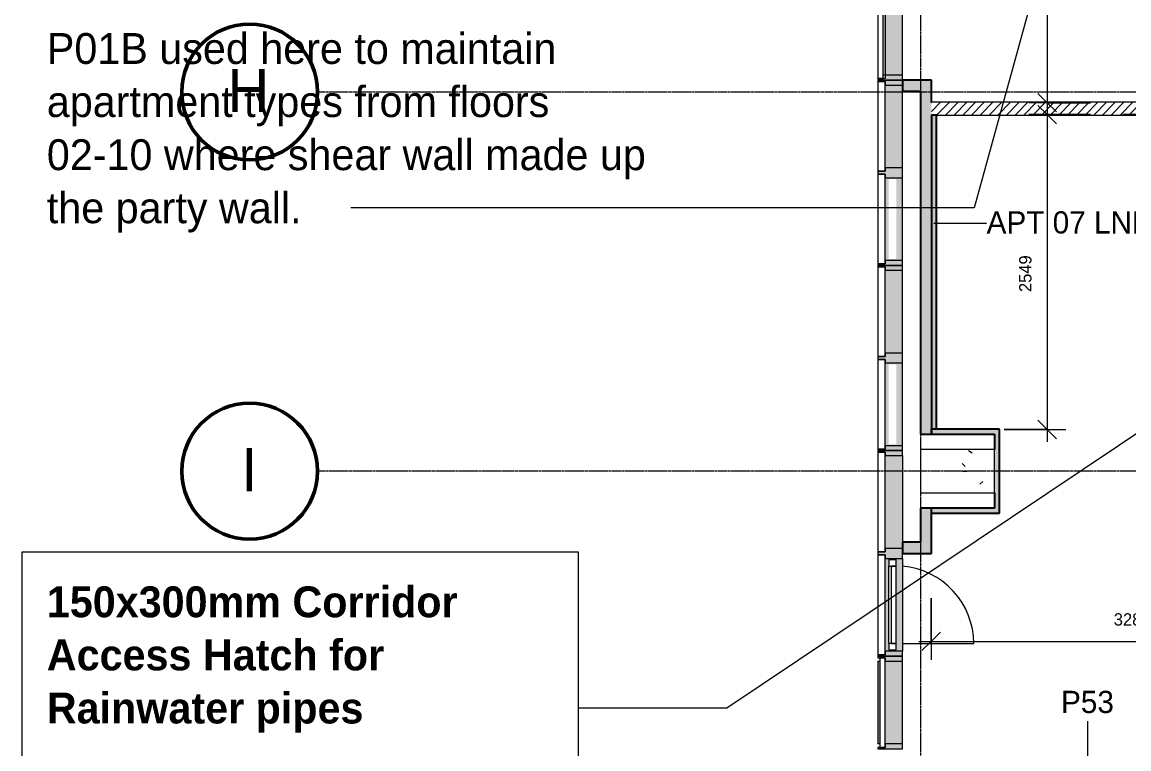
# Model space of a CAD drawing. Header units: millimetres. Extents: x 137829 to 196765, y -3018 to 487290.
# Drawn here: x 137829 to 146790, y 448047 to 453931 of the extents above; entities that cross this region are included whole.
import ezdxf

# ---------------------------------------------------------------- set-up
doc = ezdxf.new("R2010")
doc.units = ezdxf.units.MM
doc.linetypes.add('GridLine', pattern=[21, 12, -3, 3, -3])
for name, color, linetype, lineweight in [('A-ANNO-DIMS', 211, 'Continuous', 5), ('A-ANNO-DIMS-100', 211, 'Continuous', 5), ('A-GLAZ-CURT', 52, 'Continuous', 15), ('A-GLAZ-CWMG', 51, 'Continuous', 15), ('A-WALL-IDEN', 211, 'Continuous', 15), ('A-WALL-PATT', 111, 'Continuous', 15), ('G-ANNO-TEXT', 231, 'Continuous', 5), ('I-WALL', 2, 'Continuous', 15), ('S-COLS', 52, 'Continuous', 15), ('S-GRID', 1, 'Continuous', 5), ('S-GRID-IDEN', 1, 'Continuous', 50)]:
    doc.layers.add(name, color=color, linetype=linetype, lineweight=lineweight)
doc.styles.add('Akkurat-Light', font='Akkurat-Light.ttf', dxfattribs={"height": 250})
doc.styles.add('Akkurat-Light_1', font='Akkurat-Light.ttf', dxfattribs={"height": 350})
doc.styles.add('Akkurat-Light_2', font='Akkurat-Light.ttf', dxfattribs={"height": 180})
doc.styles.add('Akkurat-Light_3', font='Akkurat-Light.ttf', dxfattribs={"height": 100})
doc.styles.add('Akkurat-Light_B', font='', dxfattribs={"height": 250})
doc.styles.get('Akkurat-Light_B').set_extended_font_data('Akkurat-Light', bold=True)
doc.dimstyles.new('Diagonal_Cont_AkkuratLight_1_0mm', dxfattribs={"dimscale": 304.8, "dimtxt": 101.480158, "dimasz": 0.492126, "dimexe": 0.492126, "dimexo": 0.0625, "dimgap": 0.328084, "dimtad": 1, "dimdec": 0, "dimzin": 0, "dimdsep": 46, "dimtxsty": 'Akkurat-Light_3', "dimblk1": 'OBLIQUE', "dimblk2": 'OBLIQUE', "dimsah": 1, "dimcen": 0.09, "dimdle": 0.328084, "dimazin": 0, "dimtfac": 1, "dimtdec": 4, "dimtix": 1, "dimtmove": 0, "dimatfit": 3, "dimfxl": 1, "dimtvp": 1, "dimtolj": 1, "dimtzin": 0, "dimarcsym": 0})

# ---------------------------------------------------------------- blocks, each defined once
blk = doc.blocks.new('Concrete Rectangular - 600 x 350mm-V4-12-30 - Typical Floor_Partition Types')
at = {"layer": 'S-COLS', "lineweight": 5}
h = blk.add_hatch(dxfattribs=at)
h.set_pattern_fill('FP_9', color=256, style=0, pattern_type=2)
h.set_pattern_definition([(50, (-145402.25, -450295.2), (728.7365, -63.7558), [76.2, -838.2]), (355, (-145402.25, -450295.2), (-140.9716, 764.2276), [60.96, -670.56]), (100.451, (-145341.5, -450300.5), (587.77, 700.4668), [64.76, -712.36]), (46.184, (-145402.25, -450092), (1084.3162, -168.171), [114.3, -1257.3]), (96.636, (-145311.9, -450106), (949.61, 989.7098), [97.14, -1068.54]), (351.184, (-145402.2, -450092), (949.6206, 989.7012), [91.44, -1005.84]), (21, (-145300.65, -450142.8), (606.4579, -409.0606), [76.2, -838.2]), (326, (-145300.65, -450142.8), (247.2083, 736.7529), [60.96, -670.56]), (71.451, (-145250.1, -450176.9), (853.6683, 327.6855), [64.76, -712.36]), (37.5, (-145402.25, -450295.2), (12.3547, 338.22012), [33.528, -628.904, 33.528, -1320.292]), (37.5, (-145402.25, -450295.2), (12.3547, 338.22012), [-695.96, -647.192, 33.528, -639.572]), (7.5, (-145402.25, -450295.2), (267.27887, 400.72213), [33.528, -354.584, 33.528, -870.204]), (7.5, (-145402.25, -450295.2), (267.27887, 400.72213), [-421.64, -613.664, 33.528, -223.012]), (327.5, (-145628.82, -450295.2), (542.36333, -22.91534), [33.528, -220.472, 33.528, -1810.512]), (327.5, (-145628.82, -450295.2), (542.36333, -22.91534), [-287.528, -758.952, 33.528, -1018.032]), (317.5, (-145730.4, -450295.2), (592.51696, 101.7071), [33.528, -296.672, 33.528, -1239.52]), (317.5, (-145730.4, -450295.2), (592.51696, 101.7071), [-363.728, -492.76, 33.528, -713.232])])
h.paths.add_polyline_path([(300, -175), (300, 175), (-300, 175), (-300, -175)], flags=0)
at = {"layer": 'S-COLS'}
for p, q in [((300, 175), (-300, 175)), ((-300, 175), (-300, -175)), ((300, -175), (300, 175)), ((-300, -175), (300, -175))]:
    blk.add_line(p, q, dxfattribs=at)
blk = doc.blocks.new('System Panel - FCH_CWP_01_GlazedPanel-1174460-12-30 - Typical Floor_Partition Types')
at = {"layer": 'A-GLAZ-CURT', "lineweight": 20}
for p, q in [((363, 30.5), (-363, 30.5)), ((-363, 30.5), (-363, -13.5)), ((363, -13.5), (363, 30.5)), ((-363, -13.5), (363, -13.5))]:
    blk.add_line(p, q, dxfattribs=at)
blk = doc.blocks.new('Rectangular Mullion - FCH_CM_40x200mm_Capless - Half Mullion Unitised-1159174-12-30 - Typical Floor_Partition Types')
at = {"layer": 'A-GLAZ-CWMG'}
blk.add_hatch(color=256, dxfattribs=at).paths.add_polyline_path([(0, -30.5), (0, 169.5), (-40, 169.5), (-40, 30.5), (-12, 30.5), (-12, -30.5)], flags=0)
at = {"layer": 'A-GLAZ-CWMG', "lineweight": 20}
for p, q in [((-40, 169.5), (-40, 30.5)), ((0, 169.5), (-40, 169.5)), ((0, -30.5), (0, 169.5)), ((-40, 30.5), (-12, 30.5)), ((-12, 30.5), (-12, -30.5)), ((-12, -30.5), (0, -30.5))]:
    blk.add_line(p, q, dxfattribs=at)
blk = doc.blocks.new('Rectangular Mullion - FCH_CM_40x200mm_Capless - Half Mullion Unitised-V11-12-30 - Typical Floor_Partition Types')
at = {"layer": 'A-GLAZ-CWMG'}
for points in [[(149826.9, 446830.8), (149826.9, 446969.8), (149156.9, 446969.8), (149156.9, 446830.8)], [(149156.9, 446813.8), (149826.9, 446813.8), (149826.9, 446830.8), (149156.9, 446830.8)]]:
    blk.add_hatch(color=256, dxfattribs=at).paths.add_polyline_path(points, flags=0)
for p, q in [((149826.9, 446969.8), (149156.9, 446969.8)), ((149156.9, 446813.8), (149156.9, 446830.8)), ((149156.9, 446830.8), (149826.9, 446830.8)), ((149826.9, 446830.8), (149826.9, 446813.8))]:
    blk.add_line(p, q, dxfattribs=at)
blk = doc.blocks.new('System Panel - FCH_CWP_05_Ceramic Backed-1174459-12-30 - Typical Floor_Partition Types')
at = {"layer": 'A-GLAZ-CURT', "lineweight": 20}
for p, q in [((363, 30.5), (-363, 30.5)), ((-363, 30.5), (-363, -30.5)), ((363, -30.5), (363, 30.5)), ((-363, -30.5), (363, -30.5))]:
    blk.add_line(p, q, dxfattribs=at)
blk = doc.blocks.new('Rectangular Mullion - FCH_CM_40x200mm_Capless - Half Mullion Right Unitised-1159175-12-30 - Typical Floor_Partition Types')
at = {"layer": 'A-GLAZ-CWMG'}
blk.add_hatch(color=256, dxfattribs=at).paths.add_polyline_path([(-12, -30.5), (-12, 30.5), (-40, 30.5), (-40, 169.5), (0, 169.5), (0, -30.5)], flags=0)
at = {"layer": 'A-GLAZ-CWMG', "lineweight": 20}
for p, q in [((-40, 30.5), (-40, 169.5)), ((-40, 169.5), (0, 169.5)), ((0, 169.5), (0, -30.5)), ((-12, 30.5), (-40, 30.5)), ((-12, -30.5), (-12, 30.5)), ((0, -30.5), (-12, -30.5))]:
    blk.add_line(p, q, dxfattribs=at)
blk = doc.blocks.new('Rectangular Mullion - FCH_CM_40x200mm_Capless - Half Mullion Unitised-V10-12-30 - Typical Floor_Partition Types')
at = {"layer": 'A-GLAZ-CWMG'}
h = blk.add_hatch(color=256, dxfattribs=at)
h.paths.add_polyline_path([(150564.9, 446830.8), (150576.9, 446830.8), (150576.9, 446969.8), (149906.9, 446969.8), (149906.9, 446830.8), (150514.9, 446830.8)], flags=0)
h.paths.add_polyline_path([(150254.1, 446858.8), (149918.9, 446858.8), (149918.9, 446918.8), (150564.9, 446918.8), (150564.9, 446858.8), (150514.9, 446858.8)], flags=0)
blk.add_line((150576.9, 446969.8), (149906.9, 446969.8), dxfattribs=at)
blk = doc.blocks.new('System Panel - FCH_CWP_05_Ceramic Backed-1195052-12-30 - Typical Floor_Partition Types')
at = {"layer": 'A-GLAZ-CURT', "lineweight": 20}
for p, q in [((363, 30.5), (-363, 30.5)), ((-363, 30.5), (-363, -30.5)), ((363, -30.5), (363, 30.5)), ((-363, -30.5), (363, -30.5))]:
    blk.add_line(p, q, dxfattribs=at)
blk = doc.blocks.new('Rectangular Mullion - FCH_CM_40x200mm_Capless - Half Mullion Unitised-V9-12-30 - Typical Floor_Partition Types')
at = {"layer": 'A-GLAZ-CWMG'}
blk.add_hatch(color=256, dxfattribs=at).paths.add_polyline_path([(148326.9, 446830.9), (148326.9, 446969.9), (147656.9, 446969.9), (147656.9, 446830.9), (147706.9, 446830.9)], flags=0)
blk.add_line((148326.9, 446969.9), (147706.9, 446969.9), dxfattribs=at)
blk = doc.blocks.new('Rectangular Mullion - FCH_CM_80x200mm_Capless-1002401-12-30 - Typical Floor_Partition Types')
at = {"layer": 'A-GLAZ-CWMG'}
blk.add_hatch(color=256, dxfattribs=at).paths.add_polyline_path([(12, -30.5), (-12, -30.5), (-12, 30.5), (-40, 30.5), (-40, 169.5), (40, 169.5), (40, 30.5), (12, 30.5)], flags=0)
at = {"layer": 'A-GLAZ-CWMG', "lineweight": 20}
for p, q in [((-40, 30.5), (-40, 169.5)), ((-40, 169.5), (40, 169.5)), ((40, 169.5), (40, 30.5)), ((-12, 30.5), (-40, 30.5)), ((-12, -30.5), (-12, 30.5)), ((40, 30.5), (12, 30.5)), ((12, 30.5), (12, -30.5)), ((12, -30.5), (-12, -30.5))]:
    blk.add_line(p, q, dxfattribs=at)
blk = doc.blocks.new('Rectangular Mullion - FCH_CM_40x200mm_Capless - Half Mullion Unitised-V36-12-30 - Typical Floor_Partition Types')
at = {"layer": 'A-GLAZ-CWMG'}
blk.add_hatch(color=256, dxfattribs=at).paths.add_polyline_path([(144957.2, 451251.5), (144957.2, 451921.5), (144818.2, 451921.5), (144818.2, 451251.5)], flags=0)
blk.add_line((144957.2, 451251.5), (144957.2, 451921.5), dxfattribs=at)
blk = doc.blocks.new('System Panel - FCH_CWP_05_Ceramic Backed-1194935-12-30 - Typical Floor_Partition Types')
at = {"layer": 'A-GLAZ-CURT', "lineweight": 20}
for p, q in [((404.3, 30.5), (-404.3, 30.5)), ((-404.3, 30.5), (-404.3, -30.5)), ((404.3, -30.5), (404.3, 30.5)), ((-404.3, -30.5), (404.3, -30.5))]:
    blk.add_line(p, q, dxfattribs=at)
blk = doc.blocks.new('Rectangular Mullion - FCH_CM_40x200mm_Capless - Half Mullion Unitised-1182543-12-30 - Typical Floor_Partition Types')
at = {"layer": 'A-GLAZ-CWMG'}
blk.add_hatch(color=256, dxfattribs=at).paths.add_polyline_path([(-12, 30.5), (-12, -30.5), (-40, -30.5), (-40, -169.5), (0, -169.5), (0, 30.5)], flags=0)
at = {"layer": 'A-GLAZ-CWMG', "lineweight": 20}
for p, q in [((0, 30.5), (-12, 30.5)), ((-12, 30.5), (-12, -30.5)), ((0, -169.5), (0, 30.5)), ((-12, -30.5), (-40, -30.5)), ((-40, -30.5), (-40, -169.5)), ((-40, -169.5), (0, -169.5))]:
    blk.add_line(p, q, dxfattribs=at)
blk = doc.blocks.new('Rectangular Mullion - FCH_CM_40x200mm_Capless - Half Mullion Right Unitised-1182544-12-30 - Typical Floor_Partition Types')
at = {"layer": 'A-GLAZ-CWMG'}
blk.add_hatch(color=256, dxfattribs=at).paths.add_polyline_path([(0, 30.5), (0, -169.5), (-40, -169.5), (-40, -30.5), (-12, -30.5), (-12, 30.5)], flags=0)
at = {"layer": 'A-GLAZ-CWMG', "lineweight": 20}
for p, q in [((-12, -30.5), (-12, 30.5)), ((-12, 30.5), (0, 30.5)), ((0, 30.5), (0, -169.5)), ((-40, -169.5), (-40, -30.5)), ((-40, -30.5), (-12, -30.5)), ((0, -169.5), (-40, -169.5))]:
    blk.add_line(p, q, dxfattribs=at)
blk = doc.blocks.new('Rectangular Mullion - FCH_CM_40x200mm_Capless - Half Mullion Unitised-V37-12-30 - Typical Floor_Partition Types')
at = {"layer": 'A-GLAZ-CWMG'}
blk.add_hatch(color=256, dxfattribs=at).paths.add_polyline_path([(144957.2, 449669), (144957.2, 450421.5), (144818.2, 450421.5), (144818.2, 449669)], flags=0)
blk.add_line((144957.2, 450421.5), (144957.2, 449719), dxfattribs=at)
blk = doc.blocks.new('FCH_CWP_Perforated W_D Tower - FCH_CWP_03_Perforated W_D-2412112-12-30 - Typical Floor_Partition Types')
at = {"layer": 'A-GLAZ-CURT', "lineweight": 20}
for p, q in [((404.3, 30.5), (-404.3, 30.5)), ((-404.3, 30.5), (-404.3, -30.5)), ((404.3, -30.5), (404.3, 30.5)), ((-404.3, -30.5), (404.3, -30.5)), ((-314.3, -58.5), (-364.3, -58.5)), ((-364.3, -58.5), (-364.3, -118.5)), ((-314.3, -118.5), (-314.3, -58.5)), ((314.3, -78.5), (-314.3, -78.5)), ((-314.3, -78.5), (-314.3, -118.5)), ((364.3, -58.5), (314.3, -58.5)), ((314.3, -58.5), (314.3, -118.5)), ((314.3, -118.5), (314.3, -78.5)), ((364.3, -118.5), (364.3, -58.5)), ((-364.3, -118.5), (-314.3, -118.5)), ((-314.3, -118.5), (314.3, -118.5)), ((-314.3, -169.5), (-314.3, -747)), ((314.3, -118.5), (364.3, -118.5))]:
    blk.add_line(p, q, dxfattribs=at)
at = {"layer": 'A-GLAZ-CURT'}
blk.add_line((-314.3, -58.5), (314.3, -58.5), dxfattribs=at)
at = {"layer": 'A-GLAZ-CURT', "lineweight": 20}
blk.add_arc((-314.3, -118.5), 628.5, 270, 355.33153, dxfattribs=at)
blk = doc.blocks.new('Rectangular Mullion - FCH_CM_40x200mm_Capless - Half Mullion Unitised-V8-12-30 - Typical Floor_Partition Types')
at = {"layer": 'A-GLAZ-CWMG'}
h = blk.add_hatch(color=256, dxfattribs=at)
h.paths.add_polyline_path([(146824.4, 446830.9), (147576.9, 446830.9), (147576.9, 446969.9), (146824.4, 446969.9), (146824.4, 446858.9)], flags=0)
h.paths.add_polyline_path([(146886.4, 446858.9), (146836.4, 446858.9), (146836.4, 446918.9), (147564.9, 446918.9), (147564.9, 446858.9), (147514.9, 446858.9)], flags=0)
blk.add_line((146824.4, 446969.9), (147576.9, 446969.9), dxfattribs=at)
blk = doc.blocks.new('Rectangular Mullion - FCH_CM_80x200mm_Capless-1182541-12-30 - Typical Floor_Partition Types')
at = {"layer": 'A-GLAZ-CWMG'}
blk.add_hatch(color=256, dxfattribs=at).paths.add_polyline_path([(12, 30.5), (12, -30.5), (40, -30.5), (40, -169.5), (-40, -169.5), (-40, -30.5), (-12, -30.5), (-12, 30.5)], flags=0)
at = {"layer": 'A-GLAZ-CWMG', "lineweight": 20}
for p, q in [((-12, -30.5), (-12, 30.5)), ((-12, 30.5), (12, 30.5)), ((12, 30.5), (12, -30.5)), ((-40, -169.5), (-40, -30.5)), ((-40, -30.5), (-12, -30.5)), ((12, -30.5), (40, -30.5)), ((40, -30.5), (40, -169.5)), ((40, -169.5), (-40, -169.5))]:
    blk.add_line(p, q, dxfattribs=at)
blk = doc.blocks.new('System Panel - FCH_CWP_01_GlazedPanel-1195096-12-30 - Typical Floor_Partition Types')
at = {"layer": 'A-GLAZ-CURT', "lineweight": 20}
for p, q in [((363, 30.5), (-363, 30.5)), ((-363, 30.5), (-363, -13.5)), ((363, -13.5), (363, 30.5)), ((-363, -13.5), (363, -13.5))]:
    blk.add_line(p, q, dxfattribs=at)
blk = doc.blocks.new('Rectangular Mullion - FCH_CM_40x200mm_Capless - Half Mullion Unitised-V38-12-30 - Typical Floor_Partition Types')
at = {"layer": 'A-GLAZ-CWMG'}
for points in [[(144774.2, 448086.5), (144774.2, 448756.5), (144757.2, 448756.5), (144757.2, 448086.5)], [(144957.2, 448086.5), (144957.2, 448756.5), (144818.2, 448756.5), (144818.2, 448086.5)]]:
    blk.add_hatch(color=256, dxfattribs=at).paths.add_polyline_path(points, flags=0)
for p, q in [((144757.2, 448756.5), (144774.2, 448756.5)), ((144757.2, 448756.5), (144757.2, 448086.5)), ((144957.2, 448086.5), (144957.2, 448756.5)), ((144774.2, 448086.5), (144757.2, 448086.5))]:
    blk.add_line(p, q, dxfattribs=at)
blk = doc.blocks.new('Grid - 5_5mm-316140-12-30 - Typical Floor_Partition Types')
at = {"layer": 'S-GRID-IDEN'}
blk.add_circle((0, 0), 5.5, dxfattribs=at)
blk = doc.blocks.new('DIMBLOCK84-12-30 - Typical Floor_Partition Types')
at = {"layer": 'A-ANNO-DIMS-100', "lineweight": 18}
for p, q in [((146129.5, 456288.2), (146054.5, 456363.2)), ((146129.5, 456288.2), (146204.5, 456213.2)), ((146129.5, 453278.7), (146054.5, 453353.7)), ((146129.5, 453278.7), (146204.5, 453203.7))]:
    blk.add_line(p, q, dxfattribs=at)
at = {"layer": 'A-ANNO-DIMS-100'}
for p, q in [((146129.5, 456388.2), (146129.5, 453178.7)), ((146479.5, 456288.2), (145979.5, 456288.2)), ((146129.5, 456288.2), (146479.5, 456288.2)), ((146479.5, 453278.7), (145979.5, 453278.7)), ((146129.5, 453278.7), (146479.5, 453278.7))]:
    blk.add_line(p, q, dxfattribs=at)
at = {"layer": 'A-ANNO-DIMS-100', "color": 0, "insert": (145901.9, 454621.8), "char_height": 100, "width": 388.033, "attachment_point": 1, "rotation": 90, "line_spacing_factor": 1.032002, "style": 'Akkurat-Light_3'}
blk.add_mtext('3009', dxfattribs=at)
blk = doc.blocks.new('_Oblique')
at = {"color": 0, "linetype": 'ByBlock', "lineweight": -2}
blk.add_line((-0.5, -0.5), (0.5, 0.5), dxfattribs=at)
blk = doc.blocks.new('DIMBLOCK91-12-30 - Typical Floor_Partition Types')
at = {"layer": 'A-ANNO-DIMS-100'}
for p, q in [((145189.2, 449267), (145189.2, 448767)), ((145189.2, 448917), (145189.2, 449267)), ((148470.5, 449267), (148470.5, 448767)), ((148470.5, 448917), (148470.5, 449267)), ((145089.2, 448917), (148570.5, 448917))]:
    blk.add_line(p, q, dxfattribs=at)
at = {"layer": 'A-ANNO-DIMS-100', "lineweight": 18}
for p, q in [((145189.2, 448917), (145264.2, 448992)), ((148470.5, 448917), (148545.5, 448992)), ((145189.2, 448917), (145114.2, 448842)), ((148470.5, 448917), (148395.5, 448842))]:
    blk.add_line(p, q, dxfattribs=at)
at = {"layer": 'A-ANNO-DIMS-100', "color": 0, "insert": (146668.2, 449144.6), "char_height": 100, "width": 388.033, "attachment_point": 1, "line_spacing_factor": 1.032002, "style": 'Akkurat-Light_3'}
blk.add_mtext('3281', dxfattribs=at)
blk = doc.blocks.new('DIMBLOCK92-12-30 - Typical Floor_Partition Types')
at = {"layer": 'A-ANNO-DIMS-100'}
for p, q in [((146129.5, 453281.7), (146129.5, 450532.3)), ((146479.5, 453181.7), (145979.5, 453181.7)), ((146129.5, 453181.7), (146479.5, 453181.7)), ((145779.5, 450632.3), (146279.5, 450632.3)), ((146129.5, 450632.3), (145779.5, 450632.3))]:
    blk.add_line(p, q, dxfattribs=at)
at = {"layer": 'A-ANNO-DIMS-100', "lineweight": 18}
for p, q in [((146129.5, 453181.7), (146054.5, 453256.7)), ((146129.5, 453181.7), (146204.5, 453106.7)), ((146129.5, 450632.3), (146054.5, 450707.3)), ((146129.5, 450632.3), (146204.5, 450557.3))]:
    blk.add_line(p, q, dxfattribs=at)
at = {"layer": 'A-ANNO-DIMS-100', "color": 0, "insert": (145901.9, 451745.3), "char_height": 100, "width": 388.033, "attachment_point": 1, "rotation": 90, "line_spacing_factor": 1.032002, "style": 'Akkurat-Light_3'}
blk.add_mtext('2549', dxfattribs=at)
blk = doc.blocks.new('DIMBLOCK264-12-30 - Typical Floor_Partition Types')
at = {"layer": 'A-ANNO-DIMS-100'}
for p, q in [((147090.3, 447652.3), (147090.3, 453281.7)), ((146740.3, 453181.7), (147240.3, 453181.7)), ((147090.3, 453181.7), (146740.3, 453181.7)), ((147440.3, 447752.3), (146940.3, 447752.3)), ((147090.3, 447752.3), (147440.3, 447752.3))]:
    blk.add_line(p, q, dxfattribs=at)
at = {"layer": 'A-ANNO-DIMS-100', "lineweight": 18}
for p, q in [((147090.3, 453181.7), (147015.3, 453256.7)), ((147090.3, 453181.7), (147165.3, 453106.7)), ((147090.3, 447752.3), (147015.3, 447827.3)), ((147090.3, 447752.3), (147165.3, 447677.3))]:
    blk.add_line(p, q, dxfattribs=at)
at = {"layer": 'A-ANNO-DIMS-100', "color": 0, "insert": (146862.8, 450305.3), "char_height": 100, "width": 388.033, "attachment_point": 1, "rotation": 90, "line_spacing_factor": 1.032002, "style": 'Akkurat-Light_3'}
blk.add_mtext('5429', dxfattribs=at)

msp = doc.modelspace()

# ---------------------------------------------------------------- hatches: boundary and pattern name
at = {"layer": 'A-WALL-PATT'}
for color, points in [(4, [(145102.2, 453371.5), (145192.2, 453371.5), (145192.2, 453461.5), (144957.2, 453461.5), (144957.2, 453371.5)]), (4, [(145192.2, 450594.8), (145192.2, 453371.5), (145102.2, 453371.5), (145102.2, 450594.8)]), (5, [(145232.7, 450635.3), (145232.7, 453178.7), (145192.2, 453178.7), (145192.2, 450635.3)]), (1, [(145702.2, 450594.8), (145702.2, 450635.3), (145192.2, 450635.3), (145192.2, 450594.8)]), (1, [(145742.7, 449994.8), (145742.7, 450635.3), (145702.2, 450635.3), (145702.2, 449994.8)]), (4, [(145192.2, 449719), (145192.2, 449994.8), (145102.2, 449994.8), (145102.2, 449719)]), (1, [(145192.2, 449954.3), (145742.7, 449954.3), (145742.7, 449994.8), (145192.2, 449994.8)]), (4, [(144957.2, 449629), (145192.2, 449629), (145192.2, 449719), (144957.2, 449719)])]:
    msp.add_hatch(color=color, dxfattribs=at).paths.add_polyline_path(points, flags=0)
at = {"layer": 'A-WALL-PATT', "lineweight": 5}
h = msp.add_hatch(dxfattribs=at)
h.set_pattern_fill('FP_14', color=92, style=0, pattern_type=2)
h.set_pattern_definition([(45, (0, 0), (-35.355339, 35.355339), [])])
h.paths.add_polyline_path([(147404.1, 453178.7), (147892.6, 453178.7), (147892.6, 453281.7), (145192.2, 453281.7), (145192.2, 453178.7), (147324.1, 453178.7)], flags=0)
h.paths.add_polyline_path([(150664.2, 453178.7), (150664.2, 453281.7), (150484.7, 453281.7), (150484.7, 453178.7)], flags=0)
h.paths.add_polyline_path([(149149.7, 453178.7), (149149.7, 453281.7), (148802.6, 453281.7), (148802.6, 453178.7)], flags=0)

# ---------------------------------------------------------------- linework, layer by layer
at = {"layer": 'A-WALL-IDEN'}
for p, q in [((145212.5, 452301.9), (145638.5, 452301.9)), ((146459.4, 447159.8), (146459.4, 448270.1))]:
    msp.add_line(p, q, dxfattribs=at)
at = {"layer": 'G-ANNO-TEXT', "color": 1, "lineweight": 15}
for p, q in [((146660.2, 456498.5), (145537.2, 452427.6)), ((152254.5, 454215.4), (143534.1, 448377.2)), ((143484.5, 452427.6), (140491.1, 452427.6)), ((145537.2, 452427.6), (143484.5, 452427.6)), ((143534.1, 448377.2), (142330.9, 448377.2))]:
    msp.add_line(p, q, dxfattribs=at)
at = {"layer": 'G-ANNO-TEXT', "color": 1, "lineweight": 15, "flags": 128}
msp.add_lwpolyline([(137828.9, 449642.8), (142330.9, 449642.8), (142330.9, 447952.8), (137828.9, 447952.8)], close=True, dxfattribs=at)
at = {"layer": 'I-WALL', "color": 130, "lineweight": 25}
for p, q in [((145192.2, 453461.5), (144957.2, 453461.5)), ((144957.2, 453461.5), (144957.2, 453371.5)), ((145192.2, 453281.7), (145192.2, 453461.5)), ((144957.2, 453371.5), (145102.2, 453371.5)), ((145102.2, 453371.5), (145102.2, 450594.8)), ((145102.2, 450594.8), (145192.2, 450594.8)), ((145192.2, 450594.8), (145192.2, 450635.3)), ((145102.2, 449994.8), (145102.2, 449719)), ((145192.2, 449629), (145192.2, 449994.8)), ((145102.2, 449719), (144957.2, 449719)), ((144957.2, 449719), (144957.2, 449629)), ((144957.2, 449629), (145192.2, 449629))]:
    msp.add_line(p, q, dxfattribs=at)
at = {"layer": 'I-WALL', "color": 90, "lineweight": 13}
for p, q in [((147892.6, 453281.7), (145192.2, 453281.7)), ((145232.7, 453178.7), (147324.1, 453178.7))]:
    msp.add_line(p, q, dxfattribs=at)
at = {"layer": 'I-WALL', "lineweight": 25}
for p, q in [((145192.2, 453178.7), (145192.2, 450635.3)), ((145232.7, 453178.7), (145192.2, 453178.7)), ((145232.7, 450635.3), (145232.7, 453178.7))]:
    msp.add_line(p, q, dxfattribs=at)
at = {"layer": 'I-WALL', "color": 10, "lineweight": 25}
for p, q in [((145742.7, 450635.3), (145192.2, 450635.3)), ((145192.2, 450635.3), (145192.2, 450594.8)), ((145192.2, 450594.8), (145702.2, 450594.8)), ((145702.2, 450594.8), (145702.2, 450470.2)), ((145742.7, 449954.3), (145742.7, 450635.3)), ((145702.2, 450120.2), (145702.2, 449994.8)), ((145702.2, 449994.8), (145102.2, 449994.8)), ((145192.2, 449954.3), (145742.7, 449954.3))]:
    msp.add_line(p, q, dxfattribs=at)
at = {"layer": 'S-GRID', "linetype": 'GridLine'}
for p, q in [((145102.2, 486190.2), (145102.2, 442030)), ((183249.8, 453364.8), (140221, 453364.8)), ((183249.8, 450294.8), (140221, 450294.8))]:
    msp.add_line(p, q, dxfattribs=at)

# ---------------------------------------------------------------- block references
at = {"layer": 'A-GLAZ-CURT'}
for name, p, rotation in [('System Panel - FCH_CWP_01_GlazedPanel-1174460-12-30 - Typical Floor_Partition Types', (144787.7, 453836.5), 89.9999999999999), ('System Panel - FCH_CWP_05_Ceramic Backed-1195052-12-30 - Typical Floor_Partition Types', (144787.7, 453086.5), 89.9999999999999), ('System Panel - FCH_CWP_05_Ceramic Backed-1174459-12-30 - Typical Floor_Partition Types', (144787.7, 452336.5), 89.9999999999999), ('System Panel - FCH_CWP_05_Ceramic Backed-1195052-12-30 - Typical Floor_Partition Types', (144787.7, 451586.5), 89.9999999999999), ('System Panel - FCH_CWP_05_Ceramic Backed-1174459-12-30 - Typical Floor_Partition Types', (144787.7, 450836.5), 89.9999999999999), ('System Panel - FCH_CWP_05_Ceramic Backed-1194935-12-30 - Typical Floor_Partition Types', (144787.7, 450045.3), 269.9999999999997), ('System Panel - FCH_CWP_01_GlazedPanel-1195096-12-30 - Typical Floor_Partition Types', (144787.7, 448421.5), 269.9999999999999)]:
    msp.add_blockref(name, p, dxfattribs=dict(at, rotation=rotation))
at = {"layer": 'A-GLAZ-CURT', "lineweight": 20, "rotation": 89.99999999999969}
msp.add_blockref('FCH_CWP_Perforated W_D Tower - FCH_CWP_03_Perforated W_D-2412112-12-30 - Typical Floor_Partition Types', (144787.7, 449212.8), dxfattribs=at)
at = {"layer": 'A-GLAZ-CWMG'}
for name, p, rotation in [('Rectangular Mullion - FCH_CM_40x200mm_Capless - Half Mullion Unitised-V11-12-30 - Typical Floor_Partition Types', (-302012.6, 603328.4), 270), ('Rectangular Mullion - FCH_CM_40x200mm_Capless - Half Mullion Unitised-1159174-12-30 - Typical Floor_Partition Types', (144787.7, 453461.5), 269.9999999999999), ('Rectangular Mullion - FCH_CM_40x200mm_Capless - Half Mullion Unitised-V9-12-30 - Typical Floor_Partition Types', (-302012.6, 601078.4), 270), ('Rectangular Mullion - FCH_CM_40x200mm_Capless - Half Mullion Unitised-V10-12-30 - Typical Floor_Partition Types', (-302012.6, 602578.4), 270), ('Rectangular Mullion - FCH_CM_40x200mm_Capless - Half Mullion Unitised-1159174-12-30 - Typical Floor_Partition Types', (144787.7, 451961.5), 269.9999999999999), ('Rectangular Mullion - FCH_CM_40x200mm_Capless - Half Mullion Unitised-V10-12-30 - Typical Floor_Partition Types', (-302012.6, 601078.4), 270), ('Rectangular Mullion - FCH_CM_40x200mm_Capless - Half Mullion Unitised-1159174-12-30 - Typical Floor_Partition Types', (144787.7, 450461.5), 269.9999999999999), ('Rectangular Mullion - FCH_CM_40x200mm_Capless - Half Mullion Unitised-1182543-12-30 - Typical Floor_Partition Types', (144787.7, 450461.5), 89.99999999999969), ('Rectangular Mullion - FCH_CM_40x200mm_Capless - Half Mullion Unitised-V8-12-30 - Typical Floor_Partition Types', (-302012.6, 596413.4), 270), ('Rectangular Mullion - FCH_CM_40x200mm_Capless - Half Mullion Unitised-1159174-12-30 - Typical Floor_Partition Types', (144787.7, 448046.5), 269.9999999999999)]:
    msp.add_blockref(name, p, dxfattribs=dict(at, rotation=rotation))
at = {"layer": 'A-GLAZ-CWMG', "extrusion": (0, 0, -1)}
for name, p, rotation in [('Rectangular Mullion - FCH_CM_40x200mm_Capless - Half Mullion Right Unitised-1159175-12-30 - Typical Floor_Partition Types', (-144787.7, 453461.5), 90.00000000000011), ('Rectangular Mullion - FCH_CM_80x200mm_Capless-1002401-12-30 - Typical Floor_Partition Types', (-144787.7, 452711.5), 90.00000000000011), ('Rectangular Mullion - FCH_CM_40x200mm_Capless - Half Mullion Right Unitised-1159175-12-30 - Typical Floor_Partition Types', (-144787.7, 451961.5), 90.00000000000011), ('Rectangular Mullion - FCH_CM_80x200mm_Capless-1002401-12-30 - Typical Floor_Partition Types', (-144787.7, 451211.5), 90.00000000000011), ('Rectangular Mullion - FCH_CM_80x200mm_Capless-1182541-12-30 - Typical Floor_Partition Types', (-144787.7, 449629), 270.0000000000003), ('Rectangular Mullion - FCH_CM_40x200mm_Capless - Half Mullion Right Unitised-1182544-12-30 - Typical Floor_Partition Types', (-144787.7, 448796.5), 270.0000000000003), ('Rectangular Mullion - FCH_CM_40x200mm_Capless - Half Mullion Right Unitised-1159175-12-30 - Typical Floor_Partition Types', (-144787.7, 448796.5), 90.00000000000011)]:
    msp.add_blockref(name, p, dxfattribs=dict(at, rotation=rotation))
at = {"layer": 'A-GLAZ-CWMG'}
for name in ['Rectangular Mullion - FCH_CM_40x200mm_Capless - Half Mullion Unitised-V36-12-30 - Typical Floor_Partition Types', 'Rectangular Mullion - FCH_CM_40x200mm_Capless - Half Mullion Unitised-V37-12-30 - Typical Floor_Partition Types', 'Rectangular Mullion - FCH_CM_40x200mm_Capless - Half Mullion Unitised-V38-12-30 - Typical Floor_Partition Types']:
    msp.add_blockref(name, (0, 0), dxfattribs=at)
at = {"layer": 'S-COLS'}
msp.add_blockref('Concrete Rectangular - 600 x 350mm-V4-12-30 - Typical Floor_Partition Types', (145402.2, 450295.2), dxfattribs=at)
at = {"layer": 'S-GRID-IDEN', "xscale": 99.99999999999993, "yscale": 99.99999999999993, "zscale": 99.99999999999993, "rotation": 90}
for p in [(139671, 453364.8), (139671, 450294.8)]:
    msp.add_blockref('Grid - 5_5mm-316140-12-30 - Typical Floor_Partition Types', p, dxfattribs=at)

# ---------------------------------------------------------------- texts
at = {"layer": 'A-WALL-IDEN', "lineweight": 5, "char_height": 180, "attachment_point": 1, "style": 'Akkurat-Light_2'}
for s, insert, width in [('APT 07 LNR', (145638.5, 452399.3), 1563.291), ('P53', (146240.9, 448516.6), 521.097)]:
    msp.add_mtext(s, dxfattribs=dict(at, insert=insert, width=width))
at = {"layer": 'G-ANNO-TEXT', "color": 1, "lineweight": 15, "char_height": 250, "attachment_point": 1}
for s, insert, width, style in [('P01B used here to maintain ', (138028.9, 453842.4), 5419.408, 'Akkurat-Light'), ('apartment types from floors ', (138028.9, 453412.5), 5515.61, 'Akkurat-Light'), ('02-10 where shear wall made up ', (138028.9, 452982.5), 6365.399, 'Akkurat-Light'), ('the party wall.', (138028.9, 452552.6), 2741.771, 'Akkurat-Light'), ('150x300mm Corridor ', (138028.9, 449362.1), 4281.011, 'Akkurat-Light_B'), ('Access Hatch for ', (138028.9, 448932.1), 3463.29, 'Akkurat-Light_B'), ('Rainwater pipes ', (138028.9, 448502.2), 3343.037, 'Akkurat-Light_B')]:
    msp.add_mtext(s, dxfattribs=dict(at, insert=insert, width=width, style=style))
at = {"layer": 'S-GRID-IDEN', "lineweight": 5, "char_height": 350, "attachment_point": 1, "style": 'Akkurat-Light_1'}
for s, insert, width in [('H', (139491.6, 453552.7), 432.911), ('I', (139604.1, 450482.7), 160.337)]:
    msp.add_mtext(s, dxfattribs=dict(at, insert=insert, width=width))

# ---------------------------------------------------------------- dimensions: what is measured, and where the dimension line sits
at = {"layer": 'A-ANNO-DIMS'}
for base, p1, p2, override, picture, middle in [((146129.4664264, 453278.6876743), (146479.4664264, 456288.1876729), (146479.4664264, 453278.6876743), {"dimpost": '<>', "dimfxl": 3009.499999}, 'DIMBLOCK84-12-30 - Typical Floor_Partition Types', (145978.5496422, 454783.4376736)), ((146129.5, 450632.3), (146479.5, 453181.7), (145779.5, 450632.3), {"dimpost": '<>', "dimfxl": 2643.732777}, 'DIMBLOCK92-12-30 - Typical Floor_Partition Types', (145978.5, 451907)), ((147090.3, 453181.7), (147440.3, 447752.3), (146740.3, 453181.7), {"dimpost": '<>', "dimfxl": 5474.356488}, 'DIMBLOCK264-12-30 - Typical Floor_Partition Types', (146939.3, 450467))]:
    dim = msp.add_linear_dim(base=base, p1=p1, p2=p2, angle=90, dimstyle='Diagonal_Cont_AkkuratLight_1_0mm', override=override, dxfattribs=at)
    dim.commit()
    dim.dimension.update_dxf_attribs({"geometry": picture, "text_midpoint": middle})
dim = msp.add_linear_dim(base=(148470.5, 448917), p1=(145189.2, 449267), p2=(148470.5, 449267), dimstyle='Diagonal_Cont_AkkuratLight_1_0mm', override={"dimpost": '<>', "dimfxl": 3281.249986}, dxfattribs=at)
dim.commit()
dim.dimension.update_dxf_attribs({"geometry": 'DIMBLOCK91-12-30 - Typical Floor_Partition Types', "text_midpoint": (146829.9, 449068)})

doc.saveas('drawing.dxf')
